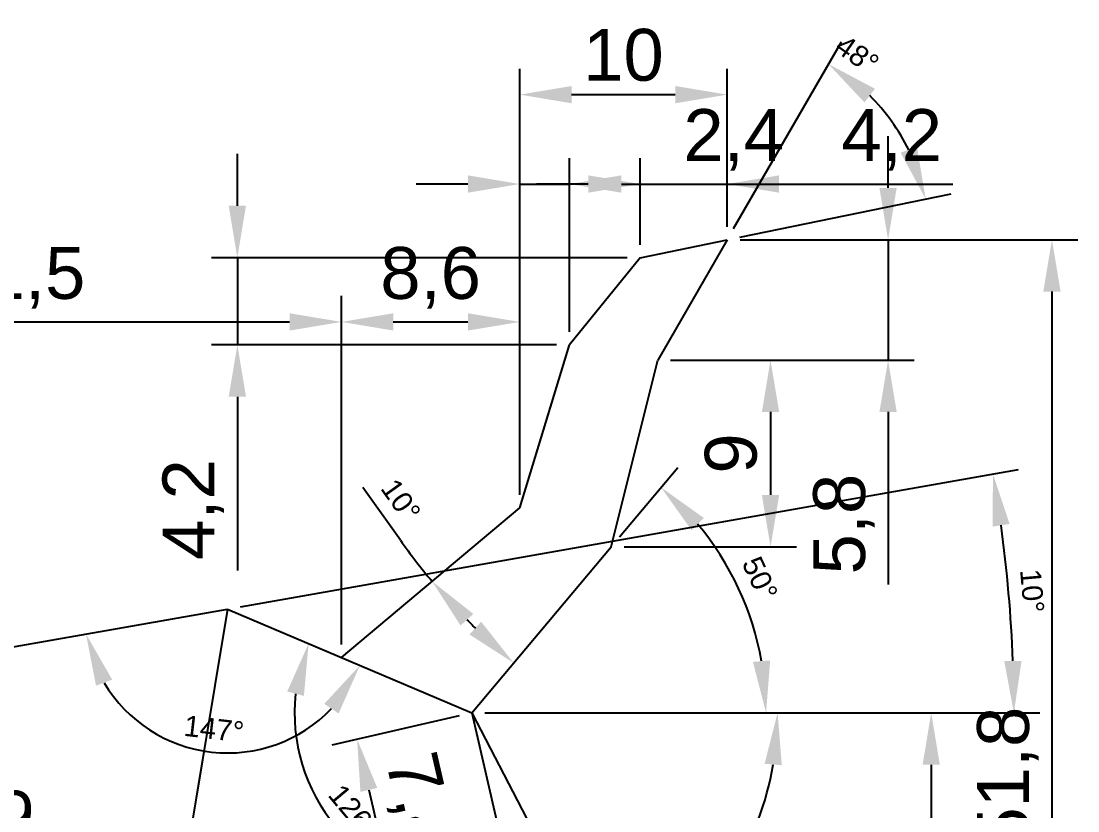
# Model space of a CAD drawing. Header units: millimetres. Extents: x 77 to 191, y 85 to 162.
# Drawn here: x 140.1 to 191, y 124.3 to 162.3 of the extents above; entities that cross this region are included whole.
import ezdxf

# ---------------------------------------------------------------- set-up
doc = ezdxf.new("R2010")
doc.units = ezdxf.units.MM
for name, color, linetype in [('kocicka', 7, 'Continuous'), ('koty', 3, 'Continuous'), ('uhly', 2, 'Continuous')]:
    doc.layers.add(name, color=color, linetype=linetype)
doc.styles.get("Standard").update_dxf_attribs({"font": 'arial.ttf'})
doc.dimstyles.new('ISO-25', dxfattribs={"dimtxt": 2.5, "dimasz": 2.5, "dimexe": 1.25, "dimexo": 0.625, "dimtad": 1, "dimtxsty": 'Standard', "dimcen": 2.5, "dimadec": 0, "dimazin": 0, "dimtfac": 1, "dimtmove": 0, "dimatfit": 3, "dimfxl": 1, "dimarcsym": 0})

# ---------------------------------------------------------------- blocks, each defined once
blk = doc.blocks.new('*D11')
at = {"layer": 'Defpoints', "color": 0, "transparency": 16777216}
for p in [(150.011, 134), (150.011, 134), (130.161, 130.5), (161.791, 129), (146.44, 128.057)]:
    blk.add_point(p, dxfattribs=at)
at = {"layer": 'uhly', "color": 0, "lineweight": -2, "transparency": 16777216}
blk.add_arc((150.011, 134), 6.933, 210.7741, 316.2259, dxfattribs=at)
at = {"layer": 'uhly', "color": 0, "transparency": 16777216}
for points in [[(143.664, 130.308), (144.445, 130.598), (143.183, 132.796)], [(154.669, 129.433), (155.365, 128.974), (156.393, 131.291)]]:
    blk.add_solid(points, dxfattribs=at)
at = {"layer": 'uhly', "color": 0, "transparency": 16777216, "insert": (149.354, 128.231), "char_height": 1, "attachment_point": 5, "rotation": 353.5}
blk.add_mtext('147°', dxfattribs=at)
blk = doc.blocks.new('*D12')
at = {"layer": 'Defpoints', "color": 0, "transparency": 16777216}
for p in [(150.011, 134), (161.791, 129), (161.791, 129), (153.703, 126.215), (163.455, 121.79)]:
    blk.add_point(p, dxfattribs=at)
at = {"layer": 'uhly', "color": 0, "lineweight": -2, "transparency": 16777216}
blk.add_line((163.596, 121.181), (163.996, 119.448), dxfattribs=at)
blk.add_arc((161.791, 129), 8.553, 173.8069, 266.1931, dxfattribs=at)
at = {"layer": 'uhly', "color": 0, "transparency": 16777216}
for points in [[(152.884, 130.028), (153.69, 129.818), (153.917, 132.342)], [(161.189, 120.881), (161.256, 120.05), (163.715, 120.666)]]:
    blk.add_solid(points, dxfattribs=at)
at = {"layer": 'uhly', "color": 0, "transparency": 16777216, "insert": (156.108, 124.232), "char_height": 1, "attachment_point": 5, "rotation": 310}
blk.add_mtext('126°', dxfattribs=at)
blk = doc.blocks.new('*D18')
at = {"layer": 'Defpoints', "color": 0, "transparency": 16777216}
for p in [(164.1, 138.886), (168.503, 137), (162.42, 132.638), (155.5, 131.67), (161.791, 129)]:
    blk.add_point(p, dxfattribs=at)
at = {"layer": 'uhly', "color": 0, "lineweight": -2, "transparency": 16777216}
blk.add_line((158.341, 137.315), (156.53, 139.853), dxfattribs=at)
for start, end in [(215.5124, 220), (224.4876, 225.5124)]:
    blk.add_arc((184.33, 155.861), 31.927, start, end, dxfattribs=at)
at = {"layer": 'uhly', "color": 0, "transparency": 16777216}
for points in [[(161.244, 133.208), (161.861, 133.768), (159.872, 135.339)], [(162.237, 133.393), (161.676, 132.776), (163.807, 131.403)]]:
    blk.add_solid(points, dxfattribs=at)
at = {"layer": 'uhly', "color": 0, "transparency": 16777216, "insert": (158.36, 139.244), "char_height": 1, "attachment_point": 5, "rotation": 305.5124}
blk.add_mtext('10°', dxfattribs=at)
blk = doc.blocks.new('*D19')
at = {"layer": 'Defpoints', "color": 0, "transparency": 16777216}
for p in [(182.75, 156.35), (174.1, 151.8), (174.1, 151.8), (169.9, 150.936), (170.751, 146)]:
    blk.add_point(p, dxfattribs=at)
at = {"layer": 'uhly', "color": 0, "lineweight": -2, "transparency": 16777216}
for p, q in [((174.412, 152.341), (179.612, 161.347)), ((174.712, 151.926), (184.898, 154.02))]:
    blk.add_line(p, q, dxfattribs=at)
blk.add_arc((174.1, 151.8), 9.774, 26.3139, 45.3044, dxfattribs=at)
at = {"layer": 'uhly', "color": 0, "transparency": 16777216}
for points in [[(180.722, 158.417), (181.227, 159.079), (178.987, 160.264)], [(183.255, 156.268), (182.467, 155.997), (183.674, 153.768)]]:
    blk.add_solid(points, dxfattribs=at)
at = {"layer": 'uhly', "color": 0, "transparency": 16777216, "insert": (180.372, 160.726), "char_height": 1, "attachment_point": 5, "rotation": 324.9068}
blk.add_mtext('48°', dxfattribs=at)
blk = doc.blocks.new('*D20')
at = {"layer": 'Defpoints', "color": 0, "transparency": 16777216}
for p in [(150.011, 134), (187.816, 132.853), (130.161, 130.5), (161.791, 129), (172.348, 129)]:
    blk.add_point(p, dxfattribs=at)
at = {"layer": 'uhly', "color": 0, "lineweight": -2, "transparency": 16777216}
for p, q in [((150.627, 134.109), (188.152, 140.725)), ((172.973, 129), (189.178, 129))]:
    blk.add_line(p, q, dxfattribs=at)
blk.add_arc((121.654, 129), 66.274, 2.16146, 7.83854, dxfattribs=at)
at = {"layer": 'uhly', "color": 0, "transparency": 16777216}
for points in [[(186.897, 137.974), (187.72, 138.103), (186.921, 140.508)], [(188.297, 131.507), (187.464, 131.492), (187.928, 129)]]:
    blk.add_solid(points, dxfattribs=at)
at = {"layer": 'uhly', "color": 0, "transparency": 16777216, "insert": (188.807, 134.875), "char_height": 1, "attachment_point": 5, "rotation": 275}
blk.add_mtext('10°', dxfattribs=at)
blk = doc.blocks.new('*D21')
at = {"layer": 'Defpoints', "color": 0, "transparency": 16777216}
for p in [(168.503, 137), (175.383, 133.069), (161.791, 129), (161.791, 129), (172.348, 129)]:
    blk.add_point(p, dxfattribs=at)
at = {"layer": 'uhly', "color": 0, "lineweight": -2, "transparency": 16777216}
for p, q in [((168.905, 137.479), (171.714, 140.826)), ((172.973, 129), (177.229, 129))]:
    blk.add_line(p, q, dxfattribs=at)
blk.add_arc((161.791, 129), 14.188, 10.1087, 39.8913, dxfattribs=at)
at = {"layer": 'uhly', "color": 0, "transparency": 16777216}
for points in [[(172.382, 137.805), (172.972, 138.394), (170.911, 139.869)], [(176.174, 131.527), (175.343, 131.454), (175.979, 129)]]:
    blk.add_solid(points, dxfattribs=at)
at = {"layer": 'uhly', "color": 0, "transparency": 16777216, "insert": (175.679, 135.476), "char_height": 1, "attachment_point": 5, "rotation": 295}
blk.add_mtext('50°', dxfattribs=at)
blk = doc.blocks.new('*D22')
at = {"layer": 'Defpoints', "color": 0, "transparency": 16777216}
for p in [(161.791, 129), (161.791, 129), (172.348, 129), (172.803, 119.2), (167.256, 118.5)]:
    blk.add_point(p, dxfattribs=at)
at = {"layer": 'uhly', "color": 0, "lineweight": -2, "transparency": 16777216}
for p, q in [((172.973, 129), (177.783, 129)), ((167.545, 117.946), (169.175, 114.815))]:
    blk.add_line(p, q, dxfattribs=at)
blk.add_arc((161.791, 129), 14.742, 307.2281, 350.2719, dxfattribs=at)
at = {"layer": 'uhly', "color": 0, "transparency": 16777216}
for points in [[(175.905, 126.544), (176.736, 126.474), (176.533, 129)], [(170.932, 116.91), (170.486, 117.614), (168.598, 115.924)]]:
    blk.add_solid(points, dxfattribs=at)
at = {"layer": 'uhly', "color": 0, "transparency": 16777216, "insert": (173.346, 121.988), "char_height": 1, "attachment_point": 5, "rotation": 58.75}
blk.add_mtext('62,5°', dxfattribs=at)
blk = doc.blocks.new('*D29')
at = {"layer": 'Defpoints', "color": 0, "transparency": 16777216}
for p in [(174.1, 151.8), (153, 100), (189.763, 100)]:
    blk.add_point(p, dxfattribs=at)
at = {"layer": 'koty', "color": 0, "lineweight": -2, "transparency": 16777216}
for p, q in [((174.725, 151.8), (191.013, 151.8)), ((189.763, 149.3), (189.763, 102.5)), ((153.625, 100), (191.013, 100))]:
    blk.add_line(p, q, dxfattribs=at)
at = {"layer": 'koty', "color": 0, "transparency": 16777216}
for points in [[(189.347, 149.3), (190.18, 149.3), (189.763, 151.8)], [(189.347, 102.5), (190.18, 102.5), (189.763, 100)]]:
    blk.add_solid(points, dxfattribs=at)
at = {"layer": 'koty', "color": 0, "transparency": 16777216, "insert": (187.636, 125.9), "char_height": 2.5, "attachment_point": 5, "rotation": 90}
blk.add_mtext('51,8', dxfattribs=at)
blk = doc.blocks.new('*D45')
at = {"layer": 'Defpoints', "color": 0, "transparency": 16777216}
for p in [(155.5, 147.841), (155.5, 131.67), (124, 130.5)]:
    blk.add_point(p, dxfattribs=at)
at = {"layer": 'koty', "color": 0, "lineweight": -2, "transparency": 16777216}
for p, q in [((124, 131.125), (124, 149.091)), ((155.5, 132.295), (155.5, 149.091)), ((126.5, 147.841), (153, 147.841))]:
    blk.add_line(p, q, dxfattribs=at)
at = {"layer": 'koty', "color": 0, "transparency": 16777216}
for points in [[(126.5, 148.257), (126.5, 147.424), (124, 147.841)], [(153, 148.257), (153, 147.424), (155.5, 147.841)]]:
    blk.add_solid(points, dxfattribs=at)
at = {"layer": 'koty', "color": 0, "transparency": 16777216, "insert": (139.75, 149.968), "char_height": 2.5, "attachment_point": 5}
blk.add_mtext('31,5', dxfattribs=at)
blk = doc.blocks.new('*D46')
at = {"layer": 'Defpoints', "color": 0, "transparency": 16777216}
for p in [(164.1, 147.841), (164.1, 138.886), (155.5, 131.67)]:
    blk.add_point(p, dxfattribs=at)
at = {"layer": 'koty', "color": 0, "lineweight": -2, "transparency": 16777216}
for p, q in [((155.5, 132.295), (155.5, 149.091)), ((164.1, 139.511), (164.1, 149.091)), ((158, 147.841), (161.6, 147.841))]:
    blk.add_line(p, q, dxfattribs=at)
at = {"layer": 'koty', "color": 0, "transparency": 16777216}
for points in [[(158, 148.257), (158, 147.424), (155.5, 147.841)], [(161.6, 148.257), (161.6, 147.424), (164.1, 147.841)]]:
    blk.add_solid(points, dxfattribs=at)
at = {"layer": 'koty', "color": 0, "transparency": 16777216, "insert": (159.8, 149.968), "char_height": 2.5, "attachment_point": 5}
blk.add_mtext('8,6', dxfattribs=at)
blk = doc.blocks.new('*D47')
at = {"layer": 'Defpoints', "color": 0, "transparency": 16777216}
for p in [(174.1, 158.795), (174.1, 151.8), (164.1, 138.886)]:
    blk.add_point(p, dxfattribs=at)
at = {"layer": 'koty', "color": 0, "lineweight": -2, "transparency": 16777216}
for p, q in [((164.1, 139.511), (164.1, 160.045)), ((174.1, 152.425), (174.1, 160.045)), ((166.6, 158.795), (171.6, 158.795))]:
    blk.add_line(p, q, dxfattribs=at)
at = {"layer": 'koty', "color": 0, "transparency": 16777216}
for points in [[(166.6, 159.211), (166.6, 158.378), (164.1, 158.795)], [(171.6, 159.211), (171.6, 158.378), (174.1, 158.795)]]:
    blk.add_solid(points, dxfattribs=at)
at = {"layer": 'koty', "color": 0, "transparency": 16777216, "insert": (169.1, 160.696), "char_height": 2.5, "attachment_point": 5}
blk.add_mtext('10', dxfattribs=at)
blk = doc.blocks.new('*D49')
at = {"layer": 'Defpoints', "color": 0, "transparency": 16777216}
for p in [(174.1, 154.486), (174.1, 151.8), (169.9, 150.936)]:
    blk.add_point(p, dxfattribs=at)
at = {"layer": 'koty', "color": 0, "lineweight": -2, "transparency": 16777216}
for p, q in [((169.9, 151.561), (169.9, 155.736)), ((174.1, 152.425), (174.1, 155.736)), ((167.4, 154.486), (164.9, 154.486)), ((169.9, 154.486), (174.1, 154.486)), ((176.6, 154.486), (184.977, 154.486))]:
    blk.add_line(p, q, dxfattribs=at)
at = {"layer": 'koty', "color": 0, "transparency": 16777216}
for points in [[(167.4, 154.903), (167.4, 154.07), (169.9, 154.486)], [(176.6, 154.903), (176.6, 154.07), (174.1, 154.486)]]:
    blk.add_solid(points, dxfattribs=at)
at = {"layer": 'koty', "color": 0, "transparency": 16777216, "insert": (182.038, 156.614), "char_height": 2.5, "attachment_point": 5}
blk.add_mtext('4,2', dxfattribs=at)
blk = doc.blocks.new('*D50')
at = {"layer": 'Defpoints', "color": 0, "transparency": 16777216}
for p in [(166.5, 154.486), (166.5, 146.736), (164.1, 138.886)]:
    blk.add_point(p, dxfattribs=at)
at = {"layer": 'koty', "color": 0, "lineweight": -2, "transparency": 16777216}
for p, q in [((164.1, 139.511), (164.1, 155.736)), ((166.5, 147.361), (166.5, 155.736)), ((161.6, 154.486), (159.1, 154.486)), ((164.1, 154.486), (166.5, 154.486)), ((169, 154.486), (177.334, 154.486))]:
    blk.add_line(p, q, dxfattribs=at)
at = {"layer": 'koty', "color": 0, "transparency": 16777216}
for points in [[(161.6, 154.903), (161.6, 154.07), (164.1, 154.486)], [(169, 154.903), (169, 154.07), (166.5, 154.486)]]:
    blk.add_solid(points, dxfattribs=at)
at = {"layer": 'koty', "color": 0, "transparency": 16777216, "insert": (174.417, 156.614), "char_height": 2.5, "attachment_point": 5}
blk.add_mtext('2,4', dxfattribs=at)
blk = doc.blocks.new('*D51')
at = {"layer": 'Defpoints', "color": 0, "transparency": 16777216}
for p in [(169.9, 150.936), (150.48, 146.736), (166.5, 146.736)]:
    blk.add_point(p, dxfattribs=at)
at = {"layer": 'koty', "color": 0, "lineweight": -2, "transparency": 16777216}
for p, q in [((150.48, 153.436), (150.48, 155.936)), ((169.275, 150.936), (149.23, 150.936)), ((150.48, 150.936), (150.48, 146.736)), ((165.875, 146.736), (149.23, 146.736)), ((150.48, 144.236), (150.48, 135.86))]:
    blk.add_line(p, q, dxfattribs=at)
at = {"layer": 'koty', "color": 0, "transparency": 16777216}
for points in [[(150.063, 153.436), (150.897, 153.436), (150.48, 150.936)], [(150.063, 144.236), (150.897, 144.236), (150.48, 146.736)]]:
    blk.add_solid(points, dxfattribs=at)
at = {"layer": 'koty', "color": 0, "transparency": 16777216, "insert": (148.353, 138.798), "char_height": 2.5, "attachment_point": 5, "rotation": 90}
blk.add_mtext('4,2', dxfattribs=at)
blk = doc.blocks.new('*D52')
at = {"layer": 'Defpoints', "color": 0, "transparency": 16777216}
for p in [(174.1, 151.8), (170.751, 146), (181.861, 146)]:
    blk.add_point(p, dxfattribs=at)
at = {"layer": 'koty', "color": 0, "lineweight": -2, "transparency": 16777216}
for p, q in [((181.861, 154.3), (181.861, 156.8)), ((174.725, 151.8), (183.111, 151.8)), ((181.861, 151.8), (181.861, 146)), ((171.376, 146), (183.111, 146)), ((181.861, 143.5), (181.861, 135.193))]:
    blk.add_line(p, q, dxfattribs=at)
at = {"layer": 'koty', "color": 0, "transparency": 16777216}
for points in [[(181.444, 154.3), (182.277, 154.3), (181.861, 151.8)], [(181.444, 143.5), (182.277, 143.5), (181.861, 146)]]:
    blk.add_solid(points, dxfattribs=at)
at = {"layer": 'koty', "color": 0, "transparency": 16777216, "insert": (179.733, 138.097), "char_height": 2.5, "attachment_point": 5, "rotation": 90}
blk.add_mtext('5,8', dxfattribs=at)
blk = doc.blocks.new('*D53')
at = {"layer": 'Defpoints', "color": 0, "transparency": 16777216}
for p in [(170.751, 146), (168.503, 137), (176.191, 137)]:
    blk.add_point(p, dxfattribs=at)
at = {"layer": 'koty', "color": 0, "lineweight": -2, "transparency": 16777216}
for p, q in [((171.376, 146), (177.441, 146)), ((176.191, 143.5), (176.191, 139.5)), ((169.128, 137), (177.441, 137))]:
    blk.add_line(p, q, dxfattribs=at)
at = {"layer": 'koty', "color": 0, "transparency": 16777216}
for points in [[(175.775, 143.5), (176.608, 143.5), (176.191, 146)], [(175.775, 139.5), (176.608, 139.5), (176.191, 137)]]:
    blk.add_solid(points, dxfattribs=at)
at = {"layer": 'koty', "color": 0, "transparency": 16777216, "insert": (174.29, 141.5), "char_height": 2.5, "attachment_point": 5, "rotation": 90}
blk.add_mtext('9', dxfattribs=at)
blk = doc.blocks.new('*D54')
at = {"layer": 'Defpoints', "color": 0, "transparency": 16777216}
for p in [(161.791, 129), (153, 100), (183.941, 100)]:
    blk.add_point(p, dxfattribs=at)
at = {"layer": 'koty', "color": 0, "lineweight": -2, "transparency": 16777216}
for p, q in [((162.416, 129), (185.191, 129)), ((183.941, 126.5), (183.941, 102.5)), ((153.625, 100), (185.191, 100))]:
    blk.add_line(p, q, dxfattribs=at)
at = {"layer": 'koty', "color": 0, "transparency": 16777216}
for points in [[(183.525, 126.5), (184.358, 126.5), (183.941, 129)], [(183.525, 102.5), (184.358, 102.5), (183.941, 100)]]:
    blk.add_solid(points, dxfattribs=at)
at = {"layer": 'koty', "color": 0, "transparency": 16777216, "insert": (182.04, 114.5), "char_height": 2.5, "attachment_point": 5, "rotation": 90}
blk.add_mtext('29', dxfattribs=at)
blk = doc.blocks.new('*D74')
at = {"layer": 'Defpoints', "color": 0, "transparency": 16777216}
for p in [(161.791, 129), (163.455, 121.79), (157.923, 120.512)]:
    blk.add_point(p, dxfattribs=at)
at = {"layer": 'koty', "color": 0, "lineweight": -2, "transparency": 16777216}
for p, q in [((161.182, 128.859), (155.04, 127.442)), ((156.821, 125.287), (157.36, 122.948)), ((162.846, 121.649), (156.705, 120.231))]:
    blk.add_line(p, q, dxfattribs=at)
at = {"layer": 'koty', "color": 0, "transparency": 16777216}
for points in [[(157.227, 125.381), (156.415, 125.193), (156.258, 127.723)], [(157.766, 123.042), (156.954, 122.855), (157.923, 120.512)]]:
    blk.add_solid(points, dxfattribs=at)
at = {"layer": 'koty', "color": 0, "transparency": 16777216, "insert": (159.158, 124.595), "char_height": 2.5, "attachment_point": 5, "rotation": 283}
blk.add_mtext('7,4', dxfattribs=at)
blk = doc.blocks.new('*D79')
at = {"layer": 'Defpoints', "color": 0, "transparency": 16777216}
for p in [(130.161, 130.5), (148.901, 127.364), (147.786, 120.701)]:
    blk.add_point(p, dxfattribs=at)
at = {"layer": 'koty', "color": 0, "lineweight": -2, "transparency": 16777216}
for p, q in [((130.058, 129.884), (128.84, 122.604)), ((148.797, 126.748), (147.579, 119.468)), ((131.512, 123.425), (145.32, 121.114))]:
    blk.add_line(p, q, dxfattribs=at)
at = {"layer": 'koty', "color": 0, "transparency": 16777216}
for points in [[(131.581, 123.835), (131.443, 123.014), (129.046, 123.837)], [(145.389, 121.525), (145.251, 120.703), (147.786, 120.701)]]:
    blk.add_solid(points, dxfattribs=at)
at = {"layer": 'koty', "color": 0, "transparency": 16777216, "insert": (138.73, 124.145), "char_height": 2.5, "attachment_point": 5, "rotation": 350.5}
blk.add_mtext('19', dxfattribs=at)

msp = doc.modelspace()

# ---------------------------------------------------------------- linework, layer by layer
at = {"layer": 'kocicka'}
for p, q in [((169.9, 150.936), (174.1, 151.8)), ((174.1, 151.8), (170.751, 146)), ((169.9, 150.936), (166.5, 146.736)), ((164.1, 138.886), (166.5, 146.736)), ((168.503, 137), (170.751, 146)), ((155.5, 131.67), (164.1, 138.886)), ((161.791, 129), (168.503, 137)), ((161.791, 129), (168.503, 137)), ((130.161, 130.5), (150.011, 134)), ((150.011, 134), (147.126, 116.759)), ((150.011, 134), (161.791, 129)), ((161.791, 129), (163.455, 121.79)), ((161.791, 129), (167.256, 118.5))]:
    msp.add_line(p, q, dxfattribs=at)

# ---------------------------------------------------------------- dimensions: what is measured, and where the dimension line sits
at = {"layer": 'koty'}
for base, p1, p2, picture, middle in [((174.1, 158.795), (164.1, 138.886), (174.1, 151.8), '*D47', (169.1, 160.696)), ((166.5, 154.486), (164.1, 138.886), (166.5, 146.736), '*D50', (174.417, 156.614)), ((174.1, 154.486), (169.9, 150.936), (174.1, 151.8), '*D49', (182.038, 156.614)), ((155.5, 147.841), (124, 130.5), (155.5, 131.67), '*D45', (139.75, 149.968)), ((164.1, 147.841), (155.5, 131.67), (164.1, 138.886), '*D46', (159.8, 149.968))]:
    dim = msp.add_linear_dim(base=base, p1=p1, p2=p2, dimstyle='ISO-25', dxfattribs=at)
    dim.commit()
    dim.dimension.update_dxf_attribs({"geometry": picture, "text_midpoint": middle})
for base, p1, p2, picture, middle in [((181.861, 146), (174.1, 151.8), (170.751, 146), '*D52', (179.733, 138.097)), ((150.48, 146.736), (169.9, 150.936), (166.5, 146.736), '*D51', (148.353, 138.798)), ((189.763, 100), (174.1, 151.8), (153, 100), '*D29', (187.636, 125.9)), ((176.191, 137), (170.751, 146), (168.503, 137), '*D53', (174.29, 141.5))]:
    dim = msp.add_linear_dim(base=base, p1=p1, p2=p2, angle=90, dimstyle='ISO-25', dxfattribs=at)
    dim.commit()
    dim.dimension.update_dxf_attribs({"geometry": picture, "text_midpoint": middle})
for p1, p2, distance, picture, middle in [((130.161, 130.5), (148.901, 127.364), -6.755, '*D79', (138.73, 124.145)), ((161.791, 129), (163.455, 121.79), -5.678, '*D74', (159.158, 124.595))]:
    dim = msp.add_aligned_dim(p1=p1, p2=p2, distance=distance, dimstyle='ISO-25', dxfattribs=at)
    dim.commit()
    dim.dimension.update_dxf_attribs({"geometry": picture, "text_midpoint": middle})
dim = msp.add_linear_dim(base=(183.941, 100), p1=(161.791, 129), p2=(153, 100), angle=90, dimstyle='ISO-25', dxfattribs=at)
dim.commit()
dim.dimension.update_dxf_attribs({"geometry": '*D54', "text_midpoint": (183.941, 114.5), "dimtype": 160})
at = {"layer": 'uhly'}
dim = msp.add_angular_dim_2l(base=(182.75, 156.35), line1=((169.9, 150.936), (174.1, 151.8)), line2=((174.1, 151.8), (170.751, 146)), dimstyle='ISO-25', override={"dimtxt": 1}, dxfattribs=at)
dim.commit()
dim.dimension.update_dxf_attribs({"geometry": '*D19', "text_midpoint": (179.719, 159.797), "dimtype": 162})
for base, line1, line2, override, picture, middle in [((187.816, 132.853), ((161.791, 129), (172.348, 129)), ((130.161, 130.5), (150.011, 134)), {"dimtxt": 1}, '*D20', (188.807, 134.875)), ((175.383, 133.069), ((161.791, 129), (172.348, 129)), ((161.791, 129), (168.503, 137)), {"dimtxt": 1}, '*D21', (175.679, 135.476)), ((162.42, 132.638), ((155.5, 131.67), (164.1, 138.886)), ((161.791, 129), (168.503, 137)), {"dimtxt": 1}, '*D18', (158.36, 139.244)), ((146.44, 128.057), ((150.011, 134), (161.791, 129)), ((130.161, 130.5), (150.011, 134)), {"dimtxt": 1}, '*D11', (149.354, 128.231)), ((153.703, 126.215), ((161.791, 129), (163.455, 121.79)), ((150.011, 134), (161.791, 129)), {"dimtxt": 1}, '*D12', (156.108, 124.232)), ((172.803, 119.2), ((161.791, 129), (172.348, 129)), ((161.791, 129), (167.256, 118.5)), {"dimtxt": 1, "dimadec": 1}, '*D22', (173.346, 121.988))]:
    dim = msp.add_angular_dim_2l(base=base, line1=line1, line2=line2, dimstyle='ISO-25', override=override, dxfattribs=at)
    dim.commit()
    dim.dimension.update_dxf_attribs({"geometry": picture, "text_midpoint": middle})

doc.saveas('drawing.dxf')
